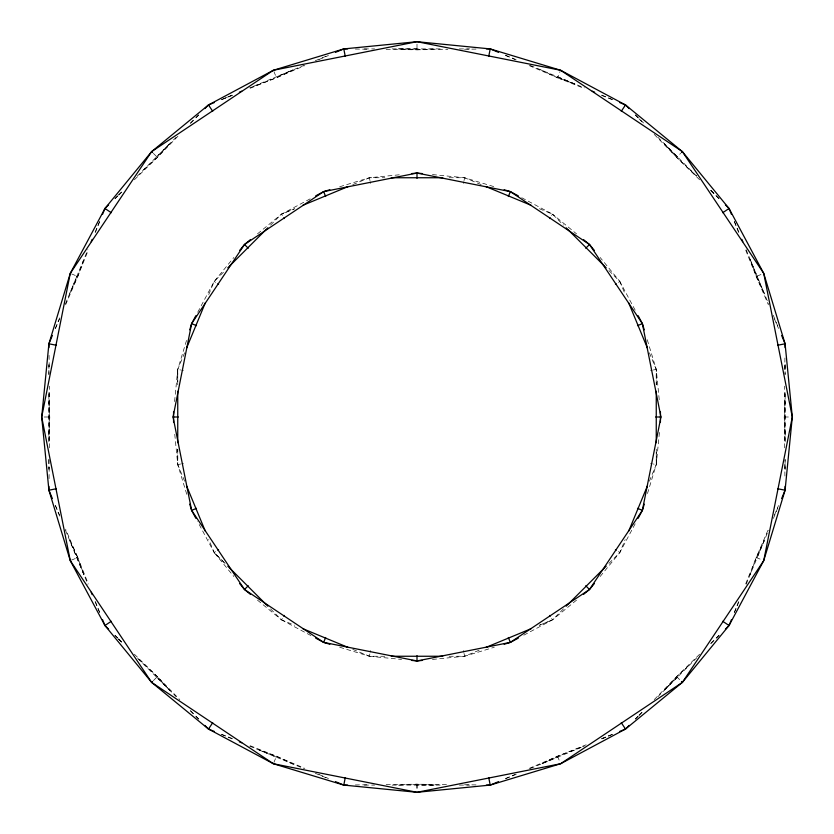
<?xml version="1.0" encoding="UTF-8"?>
<svg xmlns="http://www.w3.org/2000/svg" width="834" height="834" viewBox="0 0 834 834"><rect width="100%" height="100%" fill="white"/><g stroke="black" fill="none" stroke-linecap="round" stroke-linejoin="round"><path stroke-width="0.63" stroke-dasharray="4.17 3.13" d="M48.893 441.843L48.893 392.157M48.904 374.33L48.904 365.428M785.096 468.572L785.096 459.67M785.107 441.843L785.107 392.157M49.05 478.653L49.227 464.528M49.425 447.827L49.425 386.173M784.575 447.827L784.575 386.173M784.773 369.472L784.95 355.347M48.893 435.484L49.8 417L48.893 398.516M785.107 435.484L784.2 417L785.107 398.516M174.577 401.561L177.746 369.41L186.743 339.73M659.423 432.439L656.254 464.59L647.257 494.27M339.73 647.257L369.41 656.254L369.983 653.376M464.017 180.624L464.59 177.746L494.27 186.743M65.605 304.817L77.75 276.481L83.984 259.061M750.016 574.939L756.25 557.519L768.395 529.183M76.926 276.137L69.847 293.203L77.75 276.481L88.248 250.242M95.41 232.352L99.705 221.615M734.295 612.385L738.59 601.648M745.752 583.758L756.25 557.519L764.153 540.797L757.074 557.863M55.242 328.492L60.705 315.304M65.459 303.795L87.883 249.647M95.118 232.227L99.538 221.552M184.637 352.772L177.746 369.41L177.746 384.839L177.746 369.41L180.624 369.983M208.75 294.548L214.171 281.475L233.843 257.498M273.875 762.526L276.481 756.25L304.817 768.395M529.183 65.605L557.519 77.75L560.125 71.474M600.157 576.502L619.829 552.525L625.187 539.619M649.363 481.228L656.254 464.59L656.254 449.161L656.254 464.59L653.376 464.017M734.462 612.448L738.799 601.992M746.117 584.353L768.541 530.205M773.41 518.446L778.695 505.644M55.492 328.429L59.537 318.984M774.463 515.016L778.508 505.571M197.721 312.25L214.171 281.475L225.086 270.56M608.924 563.44L619.829 552.525L636.279 521.75M257.498 600.157L281.475 619.829L282.372 618.494M551.628 215.506L552.525 214.171L576.502 233.843M134.368 179.779L157.355 157.355L169.782 143.646L156.719 156.719M699.632 654.221L676.645 676.645L664.218 690.354L677.281 677.281M143.646 169.782L157.355 157.355L179.779 134.368M190.548 123.338L195.031 118.741M195.938 117.823L198.628 115.061M635.372 718.939L638.062 716.177M638.969 715.259L643.452 710.662M654.221 699.632L676.645 676.645L690.354 664.218M114.852 198.586L117.552 195.886M118.449 194.989L123.119 190.329M137.339 176.078L176.078 137.339M190.329 123.119L194.989 118.449M195.886 117.552L198.586 114.852M270.56 225.086L281.475 214.171L312.25 197.721M153.383 680.617L157.355 676.645L179.779 699.632M699.632 179.779L676.645 157.355L680.617 153.383M563.44 608.924L552.525 619.829L521.75 636.279M635.414 719.148L638.114 716.448M639.125 715.426L643.514 711.058M657.922 696.661L696.661 657.922M711.058 643.514L715.426 639.125M716.448 638.114L719.148 635.414M115.061 198.628L117.823 195.938M118.741 195.031L123.338 190.548M710.662 643.452L715.259 638.969M716.177 638.062L718.939 635.372M257.498 233.843L281.475 214.171L294.548 208.75L281.475 214.171L282.372 215.506M576.502 600.157L552.525 619.829L539.619 625.187M215.506 551.628L214.171 552.525L197.721 521.75M618.494 282.372L619.829 281.475L600.157 257.498M250.242 88.248L276.481 77.75L293.203 69.847L276.137 76.926M586.146 744.793L557.519 756.25L540.797 764.153L557.863 757.074M249.647 87.883L276.481 77.75L304.817 65.605M318.984 59.537L328.429 55.492M505.571 778.508L515.016 774.463M529.183 768.395L557.519 756.25L584.353 746.117M223.783 98.61L232.008 95.201M601.992 738.799L610.217 735.39M221.552 99.538L232.227 95.118M253.588 86.267L303.795 65.459M315.304 60.705L328.492 55.242M352.772 184.637L369.41 177.746L401.561 174.577M71.474 560.125L77.75 557.519L65.605 529.183M745.752 250.242L756.25 276.481L762.526 273.875M432.439 659.423L464.59 656.254L481.228 649.363M539.452 625.25L552.525 619.829L551.628 618.494M505.644 778.695L518.446 773.41M530.205 768.541L582.778 746.743M601.773 738.882L612.448 734.462M221.615 99.705L232.352 95.41M601.648 738.59L612.385 734.295M339.73 186.743L369.41 177.746L384.839 177.746M449.161 656.254L464.59 656.254L494.27 647.257M180.624 464.017L177.746 464.59L174.577 432.439M653.376 369.983L656.254 369.41L659.423 401.561M386.173 49.425L417 49.8L435.484 48.893M398.516 785.107L417 784.2L447.827 784.575M417 48.914L398.516 48.893L417 49.8L447.827 49.425M464.528 49.227L478.653 49.05M355.347 784.95L369.472 784.773M386.173 784.575L417 784.2L435.484 785.107L417 785.086M364.333 48.914L374.612 48.914M392.157 48.893L441.843 48.893M459.388 48.914L469.667 48.914M449.161 177.746L464.59 177.746L481.228 184.637M44.181 417L49.8 417M784.2 417L789.819 417M352.772 649.363L369.41 656.254L384.839 656.254M364.333 785.086L374.612 785.086M392.157 785.107L441.843 785.107M459.388 785.086L469.667 785.086M355.347 49.05L369.472 49.227M464.528 784.773L478.653 784.95M432.439 174.577L464.59 177.746M369.41 656.254L401.561 659.423M540.797 69.847L557.519 77.75L574.939 83.984L557.863 76.926M293.203 764.153L276.481 756.25L259.061 750.016L276.137 757.074M557.519 77.75L583.758 88.248M601.648 95.41L612.385 99.705M221.615 734.295L232.352 738.59M250.242 745.752L276.481 756.25M505.508 55.242L518.696 60.705M530.205 65.459L584.353 87.883M601.773 95.118L612.448 99.538M539.452 208.75L552.525 214.171L563.44 225.076M71.474 273.875L77.75 276.481M756.25 557.519L762.526 560.125M270.56 608.924L281.475 619.829L294.548 625.25M221.552 734.462L232.227 738.882M249.647 746.117L303.795 768.541M315.304 773.295L328.356 778.695M505.571 55.492L515.016 59.537M318.984 774.463L328.429 778.508M521.75 197.721L552.525 214.171M281.475 619.829L312.25 636.279M214.171 281.475L215.506 282.372M618.494 551.628L619.829 552.525M654.221 134.368L676.645 157.355L696.661 176.078M156.719 677.281L169.782 690.354L157.355 676.645L137.339 657.922M710.662 190.548L718.939 198.628M115.061 635.372L117.823 638.062M118.741 638.969L123.338 643.452M134.368 654.221L157.355 676.645M635.414 114.852L643.671 123.119M657.922 137.339L696.348 175.797M710.881 190.329L715.426 194.875M608.924 270.56L619.829 281.475L636.279 312.25M153.383 153.383L157.355 157.355M676.645 676.645L680.617 680.617M225.076 563.44L214.171 552.525L208.75 539.452M118.574 639.125L123.119 643.671M137.652 658.203L176.078 696.661M190.329 710.881L194.989 715.551M195.886 716.448L198.586 719.148M677.281 156.719L664.218 143.646L676.645 157.355M711.058 190.486L719.148 198.586M224.044 562.418L214.171 552.525L233.843 576.502M114.852 635.414L117.552 638.114M118.449 639.011L122.942 643.514M635.372 115.061L638.062 117.823M638.969 118.741L643.452 123.338M190.548 710.662L195.031 715.259M195.938 716.177L198.628 718.939M756.25 276.481L764.153 293.203L750.016 259.061L756.25 276.481L768.395 304.817M77.75 557.519L69.847 540.797L83.984 574.939L77.75 557.519L88.248 583.758M774.463 318.984L778.508 328.429M55.492 505.571L59.537 515.016M734.462 221.552L738.882 232.227M746.117 249.647L768.541 303.795M773.295 315.304L778.695 328.356M619.829 281.475L625.25 294.548M649.363 352.772L656.254 369.41L656.264 384.662M273.875 71.474L276.481 77.75M557.519 756.25L560.125 762.526M184.637 481.228L177.746 464.59L177.736 449.338M55.242 505.508L60.705 518.696M65.459 530.205L87.883 584.353M95.118 601.773L99.538 612.448M734.295 221.615L738.59 232.352M95.41 601.648L99.705 612.385M647.257 339.73L656.254 369.41L656.254 384.839M186.743 494.27L177.746 464.59L177.746 449.161M369.41 177.746L369.983 180.624M464.017 653.376L464.59 656.254M784.773 464.528L784.95 478.653M49.05 355.347L49.227 369.472M785.096 365.428L785.096 374.33M48.904 459.67L48.904 468.572M785.086 364.333L785.086 374.612M785.086 392.595L785.086 441.405M785.086 459.388L785.086 469.667M417 44.181L417 49.8M48.914 364.333L48.914 374.612M48.914 392.595L48.914 441.405M48.914 459.388L48.914 469.667M417 784.2L417 789.819L417 784.2"/><path stroke-width="1.25" d="M52.354 335.476L48.914 343.785L41.7 417L48.914 490.215L70.264 560.625L104.948 625.51L151.621 682.379L208.49 729.052L273.375 763.736L343.785 785.086L417 792.3L490.215 785.086L560.625 763.736L625.51 729.052L682.379 682.379L729.052 625.51L763.736 560.625L785.086 490.215L792.3 417L785.086 343.785L763.736 273.375L729.052 208.49L682.379 151.621L625.51 104.948L560.625 70.264L490.215 48.914L417 41.7L343.785 48.914L273.375 70.264L208.49 104.948L151.621 151.621L104.948 208.49L70.264 273.375L48.914 343.785L48.914 347.632M173.566 422.15L173.566 411.85M660.434 422.15L660.434 411.85M195.886 518.331L191.622 510.356L173.055 417L191.622 323.644L195.886 315.669M335.476 781.646L343.785 785.086L345.266 777.632M370.327 651.667L370.432 651.093M463.568 182.907L463.673 182.333M488.734 56.368L490.215 48.914L498.523 52.354M638.114 518.331L642.378 510.356L660.945 417L642.378 323.644L638.114 315.669M189.745 329.826L191.622 323.644L244.508 244.508L250.502 239.587M583.498 594.413L589.492 589.492L642.378 510.356L644.255 504.174M91.187 241.724L92.167 239.348M102.488 214.432L104.948 208.49L108.587 204.862M186.607 348.018L205.31 302.857M315.669 638.114L323.644 642.378L325.656 637.51M508.344 196.49L510.356 191.622L518.331 195.886M628.69 531.143L647.393 485.982M725.413 629.138L729.052 625.51L731.512 619.568M781.646 498.523L785.086 490.215L785.086 486.368M151.621 151.621L70.264 273.375L41.7 417L70.264 560.625L151.621 682.379L273.375 763.736L417 792.3L560.625 763.736L682.379 682.379L763.736 560.625L792.3 417L763.736 273.375L682.379 151.621L560.625 70.264L417 41.7L273.375 70.264L151.621 151.621L152.539 152.539M204.862 725.413L208.49 729.052L212.712 722.734M283.894 616.211L284.394 615.45M549.606 218.55L550.106 217.789M621.288 111.266L625.51 104.948L629.138 108.587M239.587 250.502L244.508 244.508L323.644 191.622L329.826 189.745M504.174 644.255L510.356 642.378L589.492 589.492L594.413 583.498M204.862 108.587L208.49 104.948L214.432 102.488M227.807 267.829L267.829 227.807M151.621 682.379L152.539 681.461M239.587 583.498L244.508 589.492L248.23 585.77M585.77 248.23L589.492 244.508L583.498 239.587M681.461 152.539L682.379 151.621M566.171 606.193L606.193 566.171M619.568 731.512L625.51 729.052L629.138 725.413M102.488 619.568L104.948 625.51L111.266 621.288M217.789 550.106L218.55 549.606M615.45 284.394L616.211 283.894M722.734 212.712L729.052 208.49L725.413 204.862M315.669 195.886L323.644 191.622L417 173.055L422.15 173.566M411.85 660.434L417 660.945L510.356 642.378L518.331 638.114M239.348 92.167L241.724 91.187M335.476 52.354L343.785 48.914L347.632 48.914M302.857 205.31L348.018 186.607M189.745 504.174L191.622 510.356L196.49 508.344M637.51 325.656L642.378 323.644L644.255 329.826M485.982 647.393L531.143 628.69M486.368 785.086L490.215 785.086L498.523 781.646M48.914 486.368L48.914 490.215L56.368 488.734M182.333 463.673L182.907 463.568M651.093 370.432L651.667 370.327M777.632 345.266L785.086 343.785L785.086 347.632M411.85 173.566L417 173.055L510.356 191.622L589.492 244.508L594.413 250.502M191.622 510.356L244.508 589.492L323.644 642.378L417 660.945L422.15 660.434M486.368 48.914L490.215 48.914M391.271 177.746L442.729 177.746M173.055 417L178.32 417M655.68 417L660.945 417M391.271 656.254L442.729 656.254M343.785 785.086L347.632 785.086M48.914 343.785L56.368 345.266M182.333 370.327L182.907 370.432M651.093 463.568L651.667 463.673M777.632 488.734L785.086 490.215M504.174 189.745L510.356 191.622M323.644 642.378L329.826 644.255M592.276 91.187L594.652 92.167M619.568 102.488L625.51 104.948M485.982 186.607L531.143 205.31M191.622 323.644L196.49 325.656M637.51 508.344L642.378 510.356M302.857 628.69L348.018 647.393M208.49 729.052L214.432 731.512M239.348 741.833L241.724 742.813M104.948 208.49L111.266 212.712M217.789 283.894L218.55 284.394M615.45 549.606L616.211 550.106M722.734 621.288L729.052 625.51M244.508 589.492L250.502 594.413M566.171 227.807L606.193 267.829M244.508 244.508L248.23 248.23M585.77 585.77L589.492 589.492M681.461 681.461L682.379 682.379M227.807 566.171L267.829 606.193M104.948 625.51L108.587 629.138M589.492 244.508L642.378 323.644M208.49 104.948L212.712 111.266M283.894 217.789L284.394 218.55M549.606 615.45L550.106 616.211M621.288 722.734L625.51 729.052M729.052 208.49L731.512 214.432M741.833 239.348L742.813 241.724M781.646 335.476L785.086 343.785M628.69 302.857L647.393 348.018M323.644 191.622L325.656 196.49M508.344 637.51L510.356 642.378M186.607 485.982L205.31 531.143M48.914 490.215L52.354 498.523M91.187 592.276L92.167 594.652M343.785 48.914L345.266 56.368M370.327 182.333L370.432 182.907M463.568 651.093L463.673 651.667M488.734 777.632L490.215 785.086M656.254 391.271L656.254 442.729M417 173.055L417 178.32M417 655.68L417 660.945M177.746 391.271L177.746 442.729"/></g></svg>
